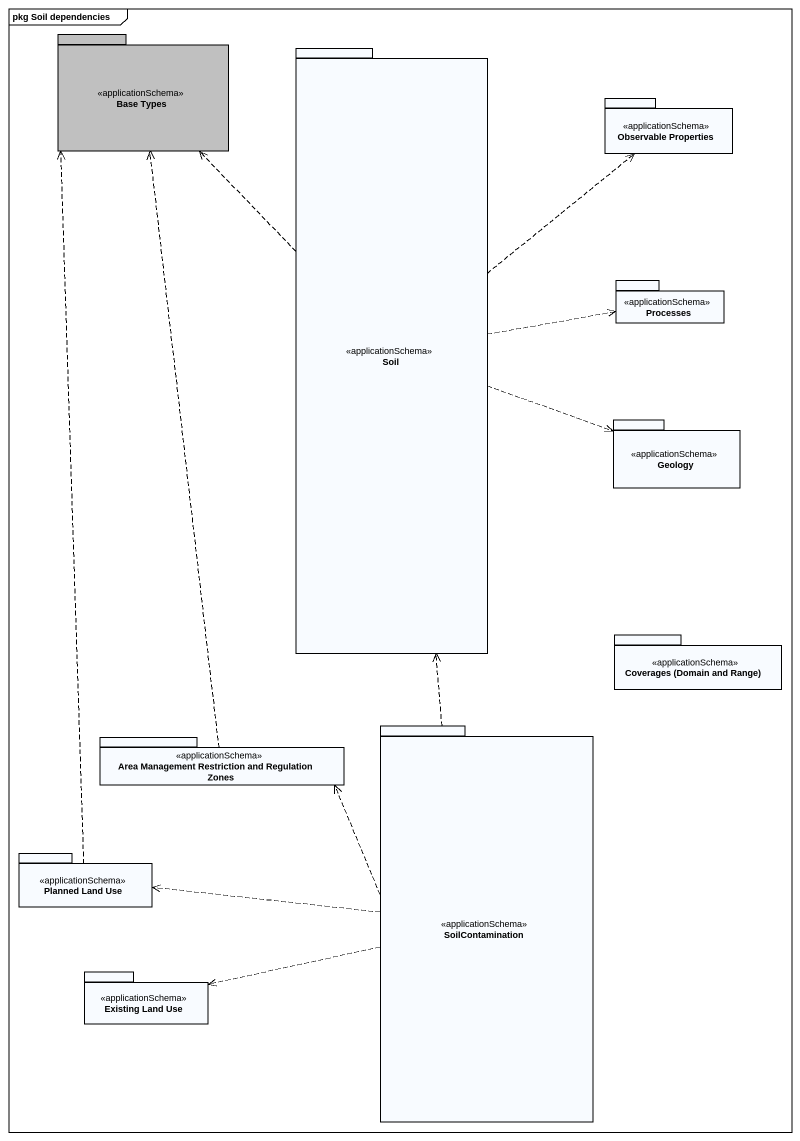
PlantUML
@startuml
mainframe pkg Soil dependencies
package "Base Types" as Base_Types <<applicationSchema>> #C0C0C0 {
}
package Soil <<applicationSchema>> {
}
package "Observable Properties" as Observable_Properties <<applicationSchema>> {
}
package Processes <<applicationSchema>> {
}
package Geology <<applicationSchema>> {
}
package "Coverages (Domain and Range)" as Coverages_Domain_and_Range <<applicationSchema>> {
}
package SoilContamination <<applicationSchema>> {
}
package "Area Management Restriction and Regulation Zones" as Area_Management_Restriction <<applicationSchema>> {
}
package "Planned Land Use" as Planned_Land_Use <<applicationSchema>> {
}
package "Existing Land Use" as Existing_Land_Use <<applicationSchema>> {
}
Soil .up.> Base_Types
Soil .up.> Observable_Properties
Soil .right.> Processes
Soil .right.> Geology
SoilContamination .up.> Soil
SoilContamination .up.> Area_Management_Restriction
SoilContamination .left.> Planned_Land_Use
SoilContamination .left.> Existing_Land_Use
Area_Management_Restriction .up.> Base_Types
Planned_Land_Use .up.> Base_Types
@enduml
